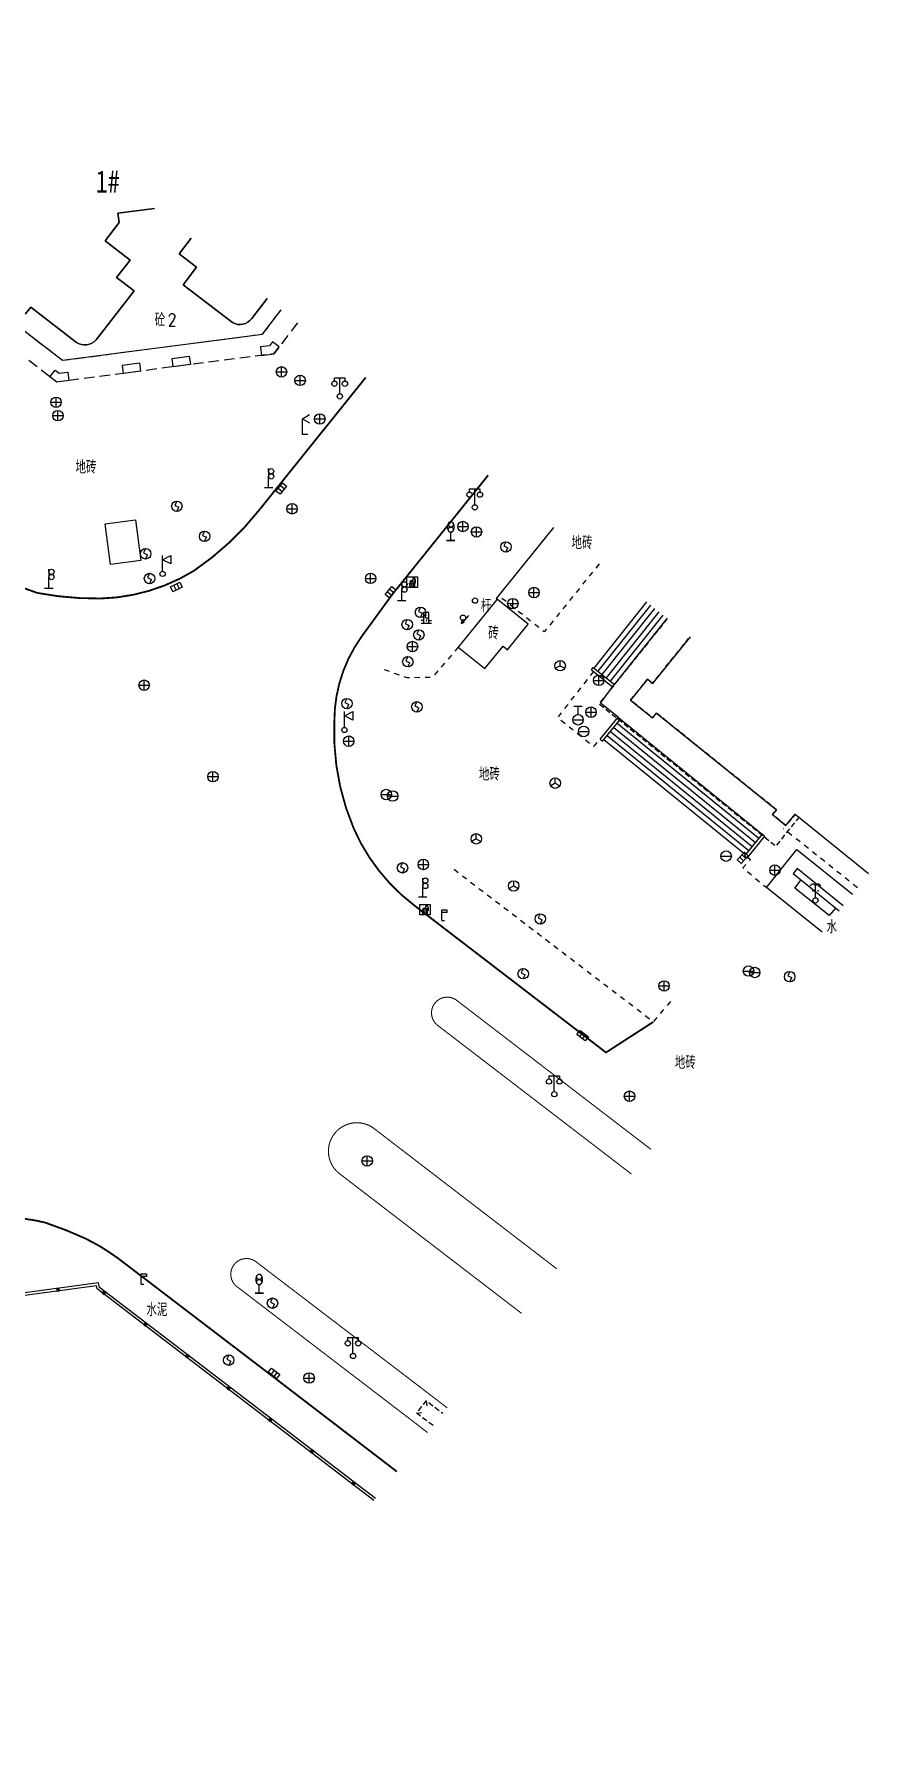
# Model space of a CAD drawing. Extents: x 5235 to 6165, y 11896 to 12757.
# Drawn here: x 6085.6 to 6165.3, y 12017.3 to 12181.5 of the extents above; entities that cross this region are included whole.
import ezdxf
from ezdxf.enums import TextEntityAlignment as Align

# ---------------------------------------------------------------- set-up
doc = ezdxf.new("R2010")
doc.units = 0
doc.header["$LTSCALE"] = 0.5
doc.header["$PDSIZE"] = 0.2
for name, pattern in [('X32', [1.5, 1, -0.5]), ('X5', [3, 2, -1]), ('X6', [2, 1, -1])]:
    doc.linetypes.add(name, pattern=pattern)
doc.layers.get('0').update_dxf_attribs({"linetype": 'CONTINUOUS'})
for name, color, linetype in [('COMPONENT', 4, 'CONTINUOUS'), ('DLDW', 11, 'CONTINUOUS'), ('DLSS', 4, 'CONTINUOUS'), ('DMTZ', 3, 'CONTINUOUS'), ('GXYZ', 2, 'CONTINUOUS'), ('JMD', 6, 'CONTINUOUS'), ('ZJ', 7, 'CONTINUOUS')]:
    doc.layers.add(name, color=color, linetype=linetype)
doc.styles.add('DIMST', font='', dxfattribs={"width": 0.8})
doc.styles.add('HZ', font='rs.shx', dxfattribs={"width": 0.8, "bigfont": 'hztxt.shx'})
doc.styles.get('DIMST').set_extended_font_data('SimSun')
doc.linetypes.add('10421', pattern='A,2,[150,AAA.SHX,S=1,R=0,X=0,Y=1],1e-11', length=2)
doc.linetypes.add('10422', pattern='A,2,[150,AAA.SHX,S=1,R=0,X=0,Y=1],2,[177,AAA.SHX,S=1,R=0,X=0,Y=0.8],1e-09', length=4)
doc.linetypes.add('444', pattern='A,4.5,[145,AAA.SHX,S=1,R=0,X=0,Y=1],4.5,-0.5,[146,AAA.SHX,S=1,R=0,X=0,Y=0],-0.5', length=10)

# ---------------------------------------------------------------- blocks, each defined once
blk = doc.blocks.new('gc041')
for p, q in [((-1, 0.5), (1, 0.5)), ((-1, -0.5), (-1, 0.5)), ((-0.33, 0.5), (-0.33, -0.5)), ((0.33, 0.5), (0.33, -0.5)), ((1, 0.5), (1, -0.5)), ((1, -0.5), (-1, -0.5))]:
    blk.add_line(p, q)
blk = doc.blocks.new('GC097')
for p, q in [((-1, 2.92), (-1, 3.52)), ((-1, 3.52), (1, 3.52)), ((0, 0.52), (0, 3.52)), ((1, 3.52), (1, 2.92))]:
    blk.add_line(p, q)
for centre in [(-1, 2.42), (0.01, 0), (1, 2.42)]:
    blk.add_circle(centre, 0.5)
blk = doc.blocks.new('gcbj0213')
for p, q in [((0, 0), (0, 2)), ((0, 2), (1, 2)), ((1, 1.5), (0, 1.5)), ((0, 0), (0.5, 0)), ((1, 2), (1, 1.5))]:
    blk.add_line(p, q)
blk = doc.blocks.new('gc299')
for points in [[(0, 3.1), (0, 3.6)], [(-0.8, 0), (0, 0), (0.8, 0)], [(0, 3.1), (0, 2.1)], [(0, 1.6), (0, 2.1)], [(0, 0), (0, 1.6)]]:
    blk.add_lwpolyline(points)
for centre in [(0.5, 3.1), (0.5, 2.1)]:
    blk.add_circle(centre, 0.5)
blk = doc.blocks.new('gcbj0305')
for points in [[(-1.01, 1.01), (1.01, 1.01), (1.01, -1.01), (-1.01, -1.01)], [(-0.47, 0.01), (-0.39, -0.06), (-0.31, 0.01), (-0.39, 0.09)], [(0.13, 0.3), (0.13, -0.79), (0.15, -0.85), (0.24, -0.85), (0.28, -0.8), (0.28, -0.15), (0.33, -0.15), (0.33, -0.8), (0.36, -0.85), (0.44, -0.85), (0.49, -0.8), (0.49, 0.3), (0.52, 0.3), (0.52, -0.11), (0.55, -0.14), (0.6, -0.14), (0.64, -0.09), (0.64, 0.43), (0.53, 0.54), (0.14, 0.54), (0.03, 0.45), (-0.06, 0.26), (-0.33, 0.26), (-0.36, 0.24), (-0.36, 0.18), (-0.34, 0.15), (-0.01, 0.14), (0.11, 0.31)], [(-0.4, -0.13), (-0.31, -0.2), (-0.25, -0.13), (-0.33, -0.06)], [(-0.4, -0.25), (-0.3, -0.25), (-0.3, -0.35), (-0.4, -0.35)]]:
    blk.add_lwpolyline(points, close=True)
blk.add_lwpolyline([(-0.6, -0.18), (-0.47, -0.82), (-0.21, -0.82), (-0.09, -0.16)])
blk.add_circle((0.3, 0.72), 0.128)
blk = doc.blocks.new('gc043')
for p, q in [((-1, 0), (1, 0)), ((0, -1), (0, 1))]:
    blk.add_line(p, q)
blk.add_circle((0, 0), 1)
blk = doc.blocks.new('gc050')
for p, q in [((0, 1), (-0.38, 0.18)), ((-0.38, 0.18), (0.38, -0.18)), ((0, -1), (0.38, -0.18))]:
    blk.add_line(p, q)
blk.add_circle((0, 0), 1)
blk = doc.blocks.new('gc048')
for q in [(-0.87, -0.5), (0, 1), (0.87, -0.5)]:
    blk.add_line((0, 0), q)
blk.add_circle((0, 0), 1)
blk = doc.blocks.new('GC042')
blk.add_line((-1, 0), (1, 0))
blk.add_circle((0, 0), 1)
blk = doc.blocks.new('gc019')
for p, q in [((0, 0.5), (0, 3.5)), ((0, 2.7), (1.6, 3.5)), ((1.6, 3.5), (1.6, 1.9)), ((1.6, 1.9), (0, 2.7))]:
    blk.add_line(p, q)
blk.add_circle((0, 0), 0.5)
blk = doc.blocks.new('GC133')
for p, q in [((-0.81, 2.59), (0.79, 2.59)), ((-0.01, 0.99), (-0.01, 2.59)), ((-1.01, -0.01), (0.99, -0.01))]:
    blk.add_line(p, q)
blk.add_circle((-0.01, -0.01), 1)
blk = doc.blocks.new('gc170')
at = {"linetype": 'Continuous'}
blk.add_circle((0, 0), 0.5, dxfattribs=at)
blk = doc.blocks.new('gc232')
for p, q in [((0.5, 1), (0.5, -1)), ((0.5, -1), (0.2, -0.48)), ((0.5, -1), (0.8, -0.48))]:
    blk.add_line(p, q)
blk.add_circle((0, 0), 0.5)
blk = doc.blocks.new('gc298')
at = {"flags": 128}
blk.add_lwpolyline([(0, 3.6), (-0.12, 3.58), (-0.23, 3.53), (-0.34, 3.45), (-0.44, 3.34), (-0.52, 3.2), (-0.58, 3.05), (-0.63, 2.87), (-0.65, 2.69), (-0.65, 2.51), (-0.63, 2.33), (-0.58, 2.15), (-0.52, 2), (-0.44, 1.86), (-0.34, 1.75), (-0.23, 1.67), (-0.12, 1.62), (0, 1.6), (0.12, 1.62), (0.23, 1.67), (0.34, 1.75), (0.44, 1.86), (0.52, 2), (0.58, 2.15), (0.63, 2.33), (0.65, 2.51), (0.65, 2.69), (0.63, 2.87), (0.58, 3.05), (0.52, 3.2), (0.44, 3.34), (0.34, 3.45), (0.23, 3.53), (0.12, 3.58)], close=True, dxfattribs=at)
for points in [[(-0.8, 0), (0.8, 0), (-0.8, 0)], [(0, 0), (0, 1.6)]]:
    blk.add_lwpolyline(points)
for centre in [(0, 3.1), (0, 2.1)]:
    blk.add_circle(centre, 0.5)
blk = doc.blocks.new('A$C28A84825')
at = {"linetype": 'Continuous', "const_width": 0.2, "flags": 128}
blk.add_lwpolyline([(0.33, 1.43), (0.13, 0.73), (0.53, 0.73), (0.33, 0.03)], dxfattribs=at)
blk = doc.blocks.new('gc314')
for p, q in [((-0.5, 0.5), (-1, 0.5)), ((-1, 0), (1, 0)), ((0.5, 0), (0.5, 0.5)), ((0.5, 0.5), (1, 0.5))]:
    blk.add_line(p, q)
blk.add_lwpolyline([(-0.5, 0), (0.5, 0), (0.5, 2), (-0.5, 2)], close=True)
blk.add_blockref('A$C28A84825', (-0.33, 0.27))
blk = doc.blocks.new('gc020')
at = {"linetype": 'Continuous'}
blk.add_line((0, 0.5), (0, 3.3), dxfattribs=at)
blk.add_circle((0, 0), 0.5)
for centre in [(-0.5, 2.53), (0.5, 2.53)]:
    blk.add_arc(centre, 0.567, 28.0725, 151.9275, dxfattribs=at)
for p in [(-0.5, 1.8), (0.5, 1.8)]:
    blk.add_point(p, dxfattribs=at)
blk = doc.blocks.new('gc002')
at = {"linetype": 'Continuous'}
blk.add_hatch(color=256, dxfattribs=at).paths.add_polyline_path([(0.5, 0.5), (-0.5, 0.5), (-0.5, -0.5), (0.5, -0.5)])
blk.add_lwpolyline([(-0.5, -0.5), (0.5, -0.5), (0.5, 0.5), (-0.5, 0.5), (-0.5, -0.5)])
blk = doc.blocks.new('GC052')
for p, q in [((0, 3), (1.38, 3.81)), ((0, 0), (0, 3)), ((0, 3), (1.38, 2.19)), ((1, 0), (0, 0))]:
    blk.add_line(p, q)

msp = doc.modelspace()

# ---------------------------------------------------------------- linework, layer by layer
at = {"layer": 'DLDW', "linetype": 'Continuous', "elevation": 521.05, "flags": 128}
msp.add_lwpolyline([(6160.85, 12095.68), (6155.51, 12099.97), (6158.42, 12103.6), (6163.73, 12099.33)], dxfattribs=at)
at = {"layer": 'DLSS', "linetype": 'Continuous'}
for p, q in [((6123.02, 12050.93), (6123.08, 12050.44)), ((6122.11, 12049.74), (6122.6, 12049.8))]:
    msp.add_line(p, q, dxfattribs=at)
at = {"layer": 'DLSS', "linetype": 'Continuous', "elevation": 520.04, "flags": 128}
msp.add_lwpolyline([(6117.24, 12148.69, 0.175, 0.175, 0), (6107.1, 12136.07, 0.175, 0.175, -0.07696), (6100.81, 12130.21, 0.175, 0.175, -0.131542), (6091.93, 12127.57, 0.175, 0.175, -0.05032), (6085.87, 12128.1, 0.175, 0.175, 0), (6084, 12128.77, 0.175, 0.175, 0), (6082.37, 12129.47, 0.175, 0.175, 0), (6080.26, 12130.54, 0.175, 0.175, 0), (6078.45, 12131.63, 0.175, 0.175, 0), (6078.45, 12131.63, 0.175, 0.175, 0), (6074.63, 12134.53, 0.175, 0.175, 0), (5820.85, 12329.3, 0.175, 0.175, -0.051561), (5814.85, 12334.52, 0.175, 0.175, -0.06995), (5810.26, 12341.49, 0.175, 0.175, -0.072285), (5807.17, 12352.07, 0.175, 0.175, 0), (5805.87, 12363.12, 0.175, 0.175, -0.087628), (5806.41, 12371.31, 0.175, 0.175, -0.102632), (5810.13, 12380.75, 0.175, 0.175, 0), (5812.58, 12384.26, 0.175, 0.175, 0), (5821.4, 12395.83, 0.175, 0.175, 0), (5828.13, 12404.52, 0.175, 0.175, 0), (5829.03, 12404.23, 0.175, 0.175, 0), (5830.57, 12403.6, 0, 0, 0)], format="xyseb", dxfattribs=at)
for points, const_width in [([(6128.93, 12139.34), (6119.79, 12127.98), (6116.84, 12123.93, 0.158091), (6114.24, 12115.81, 0.112261), (6116.09, 12105.6, 0.128682), (6121.89, 12098.24), (6140.19, 12084.2), (6144.71, 12087.12)], 0.175), ([(6144.49, 12074.94), (6125.85, 12089.24, 0.950836), (6124.08, 12086.81), (6142.63, 12072.58)], 0.1)]:
    msp.add_lwpolyline(points, format="xyb", dxfattribs=dict(at, const_width=const_width))
at = {"layer": 'DLSS', "linetype": 'X6', "flags": 128}
for points, elevation in [([(6139.53, 12130.87), (6134.29, 12124.38), (6129.91, 12127.85)], -4.24), ([(6126.07, 12122.93), (6123.61, 12120.04), (6121.18, 12119.98), (6118.85, 12120.82)], 520.04), ([(6138.99, 12120.61), (6135.56, 12116.2), (6139.03, 12113.44), (6139.62, 12114.12)], 520.04), ([(6164.21, 12099.94), (6157.15, 12105.58)], 521.35), ([(6146.34, 12089.07), (6144.71, 12087.12), (6125.34, 12101.92)], 520.04), ([(6153.72, 12102.87), (6153.72, 12102.87), (6153.72, 12102.87), (6153.99, 12102.64), (6153.27, 12101.84), (6155.47, 12100.01), (6155.51, 12099.97)], 521.51)]:
    msp.add_lwpolyline(points, dxfattribs=dict(at, elevation=elevation))
at = {"layer": 'DLSS', "linetype": 'Continuous', "const_width": 0.1, "flags": 128}
for points in [[(6135.49, 12063.53), (6117.96, 12076.99, 0.956116), (6114.63, 12072.7), (6132.13, 12059.27)], [(6123.15, 12047.88), (6121.65, 12049.04), (6105.01, 12061.77, -1.04758), (6106.79, 12064.18)]]:
    msp.add_lwpolyline(points, format="xyb", dxfattribs=at)
at = {"layer": 'DLSS', "linetype": 'Continuous', "flags": 128}
for points, const_width in [([(6084.46, 12068.34), (6085.64, 12068.16), (6086.61, 12067.95), (6088.66, 12067.2), (6090.43, 12066.44), (6091.21, 12066.03), (6091.95, 12065.62), (6092.89, 12065.01), (6093.57, 12064.54), (6108.29, 12053.3), (6120.21, 12044.16)], 0.175), ([(6106.79, 12064.18), (6123.47, 12051.44), (6125.02, 12050.25)], 0.1)]:
    msp.add_lwpolyline(points, dxfattribs=dict(at, const_width=const_width))
at = {"layer": 'DLSS', "linetype": 'X32', "flags": 128}
msp.add_lwpolyline([(6123.67, 12048.55), (6122.11, 12049.74), (6123.02, 12050.93), (6124.6, 12049.73)], dxfattribs=at)
at = {"layer": 'DMTZ', "linetype": '10422', "flags": 128}
msp.add_lwpolyline([(6092.84, 12130.83), (6092.33, 12134.7), (6095.24, 12135.08), (6095.75, 12131.21)], close=True, dxfattribs=at)
for points in [[(6141.34, 12116.23), (6139.67, 12117.57), (6140.82, 12119.13)], [(6162.14, 12098.02), (6161.5, 12097.28), (6158.24, 12099.91), (6158.83, 12100.7)]]:
    msp.add_lwpolyline(points, dxfattribs=at)
at = {"layer": 'JMD', "linetype": 'Continuous'}
for p, q in [((6139.06, 12120.93), (6144.08, 12127.24)), ((6139.45, 12120.62), (6144.48, 12126.92)), ((6139.84, 12120.3), (6144.87, 12126.61)), ((6140.23, 12119.99), (6145.27, 12126.29)), ((6140.62, 12119.68), (6145.66, 12125.98)), ((6141.01, 12119.36), (6146.05, 12125.66)), ((6138.79, 12120.76, 520.04), (6138.97, 12120.99, 520.04)), ((6140.82, 12119.13, 520.04), (6141.01, 12119.36, 520.04)), ((6140.63, 12114.87, 520.04), (6154.16, 12103.89, 520.04)), ((6140.94, 12115.26, 520.04), (6154.48, 12104.27, 520.04)), ((6141.26, 12115.65, 520.04), (6154.79, 12104.66, 520.04)), ((6141.34, 12116.23, 520.04), (6141.57, 12116.04, 520.04)), ((6141.57, 12116.04, 520.04), (6155.11, 12105.05, 520.04)), ((6139.62, 12114.12, 520.04), (6139.86, 12113.93, 520.04)), ((6140, 12114.1, 520.04), (6153.53, 12103.11, 520.04)), ((6140.31, 12114.49, 520.04), (6153.85, 12103.5, 520.04)), ((6155.34, 12104.86, 520.04), (6155.11, 12105.05, 520.04)), ((6153.63, 12102.75, 520.04), (6153.39, 12102.94, 520.04))]:
    msp.add_line(p, q, dxfattribs=at)
at = {"layer": 'JMD', "linetype": 'Continuous', "elevation": 520.04, "flags": 128}
for points in [[(6081.97, 12176.88), (6081.23, 12175.93), (6082.93, 12174.63), (6081.64, 12172.95), (6084.21, 12170.98), (6082.71, 12169.02), (6080.16, 12170.98), (6078.89, 12169.32), (6077.2, 12170.62), (6072.81, 12164.93), (6078.34, 12160.7), (6077.84, 12160.05), (6084.74, 12154.76), (6085.23, 12155.39), (6089.61, 12152.03, 0.354093), (6091.49, 12152.27), (6095.1, 12156.96), (6093.44, 12158.24), (6094.72, 12159.9), (6092.35, 12161.73), (6093.69, 12163.48), (6093.55, 12164.38), (6097.05, 12164.82)], [(6100.56, 12162.01), (6099.4, 12160.5), (6101.07, 12159.22), (6099.8, 12157.55), (6104.5, 12153.95, 0.395367), (6106.35, 12154.32), (6107.81, 12156.22)]]:
    msp.add_lwpolyline(points, format="xyb", dxfattribs=at)
at = {"layer": 'JMD', "linetype": 'Continuous', "flags": 128}
for points in [[(6097.05, 12164.82), (6093.55, 12164.38), (6093.69, 12163.48), (6092.35, 12161.73), (6094.72, 12159.9), (6093.44, 12158.24), (6095.1, 12156.96), (6091.49, 12152.27, -0.354093), (6089.61, 12152.03), (6085.23, 12155.39), (6084.74, 12154.76), (6077.84, 12160.05), (6078.34, 12160.7), (6072.81, 12164.93), (6071.46, 12163.23), (6088.28, 12150.33), (6107.39, 12152.83), (6109.17, 12155.14)], [(6107.81, 12156.22), (6106.35, 12154.32, -0.395307), (6104.5, 12153.95), (6099.8, 12157.55), (6101.07, 12159.22), (6099.4, 12160.5), (6100.56, 12162.01)]]:
    msp.add_lwpolyline(points, format="xyb", dxfattribs=at)
at = {"layer": 'JMD', "linetype": 'X5', "flags": 128}
msp.add_lwpolyline([(6110.72, 12153.9), (6108.47, 12150.96), (6087.72, 12148.25), (6071.62, 12160.6), (6071.89, 12160.95), (6074.1, 12159.25), (6075.05, 12160.48), (6088.28, 12150.33), (6107.39, 12152.83), (6109.17, 12155.14)], dxfattribs=at)
at = {"layer": 'JMD', "linetype": 'Continuous', "flags": 128}
for points in [[(6108.04, 12151.71), (6107.19, 12151.6), (6107.29, 12150.8), (6108.47, 12150.96), (6108.96, 12151.6), (6108.33, 12152.09), (6108.04, 12151.71)], [(6087.94, 12149.09), (6088.78, 12149.2), (6088.88, 12148.4), (6087.72, 12148.25), (6087.07, 12148.75), (6087.56, 12149.38), (6087.94, 12149.09)]]:
    msp.add_lwpolyline(points, close=True, dxfattribs=at)
at = {"layer": 'JMD', "linetype": 'Continuous', "elevation": 520.04, "flags": 128}
for points in [[(6095.62, 12150.09), (6095.72, 12149.3), (6094.09, 12149.08), (6093.99, 12149.87)], [(6100.38, 12150.71), (6100.48, 12149.92), (6098.85, 12149.7), (6098.75, 12150.5)], [(6129.78, 12127.52), (6126.07, 12122.93), (6128.62, 12120.87), (6130.36, 12123.02), (6130.78, 12122.67), (6132.75, 12125.11)]]:
    msp.add_lwpolyline(points, close=True, dxfattribs=at)
at = {"layer": 'JMD', "linetype": '444', "elevation": 520.04, "flags": 128}
msp.add_lwpolyline([(6135.16, 12134.36), (6129.7, 12127.58), (6129.78, 12127.52)], dxfattribs=at)
at = {"layer": 'JMD', "linetype": 'X32', "elevation": 520.18, "flags": 128}
msp.add_lwpolyline([(6146.05, 12125.66), (6139.53, 12117.52), (6156.43, 12103.91), (6158.64, 12106.65), (6158.26, 12106.96), (6157.38, 12105.87), (6156.09, 12106.92), (6156.47, 12107.39), (6145, 12116.63), (6144.63, 12116.17), (6142.54, 12117.85), (6144.15, 12119.85), (6144.63, 12119.46), (6148.23, 12123.92)], dxfattribs=at)
at = {"layer": 'JMD', "linetype": 'Continuous', "elevation": 520.04, "flags": 128}
for points in [[(6148.23, 12123.92), (6144.63, 12119.46), (6144.15, 12119.85), (6142.54, 12117.85), (6144.63, 12116.17), (6145, 12116.63), (6156.47, 12107.39), (6156.09, 12106.92), (6157.38, 12105.87), (6158.26, 12106.96), (6165.28, 12101.29)], [(6138.79, 12120.76), (6140.82, 12119.13)], [(6138.97, 12120.99), (6141.01, 12119.36)], [(6139.62, 12114.12), (6141.34, 12116.23)], [(6139.86, 12113.93), (6141.57, 12116.04)], [(6155.11, 12105.05), (6153.39, 12102.94)], [(6155.34, 12104.86), (6153.63, 12102.75)], [(6162.85, 12098.21), (6158.45, 12101.77), (6158.08, 12101.31), (6162.48, 12097.74)]]:
    msp.add_lwpolyline(points, dxfattribs=at)
at = {"layer": 'JMD', "color": 7, "linetype": 'Continuous', "flags": 128}
msp.add_lwpolyline([(6118.18, 12041.59), (6091.79, 12061.75), (6091.7, 12062.2), (6071.71, 12059.5), (6071.42, 12058.94), (6037.81, 12017.46)], dxfattribs=at)
at = {"layer": 'JMD', "linetype": 'Continuous', "flags": 128}
msp.add_lwpolyline([(6118.02, 12041.39), (6091.57, 12061.61), (6091.5, 12061.92), (6071.88, 12059.27), (6071.63, 12058.8), (6038.01, 12017.31)], dxfattribs=at)

# ---------------------------------------------------------------- block references
at = {"layer": 'COMPONENT', "linetype": 'Continuous', "xscale": 0.5, "yscale": 0.5}
for name, p in [('gcbj0305', (6121.68, 12129.14, 520.04)), ('gcbj0305', (6122.9, 12097.84, 520.04)), ('gcbj0213', (6124.5, 12096.82, 520.04)), ('gcbj0213', (6095.78, 12062.05))]:
    msp.add_blockref(name, p, dxfattribs=at)
at = {"layer": 'DLDW', "linetype": 'Continuous', "xscale": 0.5, "yscale": 0.5}
for name, p in [('GC097', (6114.75, 12146.88, 520.04)), ('GC097', (6127.65, 12136.28, 520.04)), ('gc019', (6097.83, 12129.92, 520.04)), ('gc019', (6115.2, 12115.01, 520.04)), ('gc020', (6160.2, 12098.73, 521.05)), ('GC097', (6135.25, 12080.21, 520.04)), ('GC097', (6116.02, 12055.2))]:
    msp.add_blockref(name, p, dxfattribs=at)
at = {"layer": 'DLSS', "linetype": 'Continuous', "xscale": 0.5, "yscale": 0.5}
for name, p in [('GC052', (6111.19, 12143.25, 520.04)), ('gc299', (6107.95, 12138.18, 520.04)), ('gc298', (6125.36, 12133.1, 520.04)), ('gc299', (6086.96, 12128.57, 520.04)), ('gc299', (6120.68, 12127.37, 520.04)), ('gc299', (6122.68, 12099.06, 520.04)), ('gc298', (6107.06, 12061.21))]:
    msp.add_blockref(name, p, dxfattribs=at)
at = {"layer": 'GXYZ', "linetype": 'Continuous', "xscale": 0.5, "yscale": 0.5}
for name, p in [('gc043', (6109.19, 12149.22, 520.04)), ('gc043', (6110.97, 12148.41, 520.04)), ('gc043', (6087.65, 12146.32)), ('gc043', (6087.83, 12145.04)), ('gc043', (6112.85, 12144.72, 520.04)), ('gc050', (6099.19, 12136.38)), ('gc043', (6110.2, 12136.14, 520.04)), ('gc043', (6126.52, 12134.45, 520.04)), ('gc043', (6127.82, 12133.93, 520.04)), ('gc050', (6101.84, 12133.51, 520.04)), ('gc050', (6130.63, 12132.5, 520.04)), ('gc050', (6096.21, 12131.84, 520.04)), ('gc050', (6096.58, 12129.48, 520.04)), ('gc043', (6117.7, 12129.49, 520.04)), ('gc043', (6133.31, 12128.14, 520.04)), ('gc050', (6122.47, 12126.25, 520.04)), ('gc314', (6123.02, 12125.22, 520.04)), ('gc170', (6127.68, 12127.37, 520.04)), ('gc043', (6131.29, 12127.08, 520.04)), ('gc050', (6121.2, 12125.08, 520.04)), ('gc050', (6122.31, 12124.09, 520.04)), ('gc043', (6121.7, 12122.98, 520.04)), ('gc048', (6135.81, 12121.15, 520.04)), ('gc043', (6096.07, 12119.29, 520.04)), ('gc043', (6139.5, 12119.75, 520.48)), ('gc050', (6115.44, 12117.53, 520.04)), ('gc050', (6122.12, 12117.22, 520.04)), ('GC133', (6137.53, 12115.99, 520.04)), ('gc043', (6138.76, 12116.71, 520.36)), ('GC042', (6138.06, 12114.87, 520.04)), ('gc043', (6115.61, 12113.94, 520.04)), ('gc043', (6102.64, 12110.55, 520.04)), ('gc048', (6135.34, 12109.93, 520.04)), ('GC042', (6119.2, 12108.84, 520.04)), ('gc048', (6127.8, 12104.61, 520.04)), ('GC042', (6151.67, 12102.96, 520.04)), ('gc050', (6120.75, 12101.84, 520.04)), ('gc043', (6122.74, 12102.16, 520.04)), ('gc043', (6156.33, 12101.62, 520.04)), ('gc048', (6131.37, 12100.11, 520.04)), ('gc050', (6133.91, 12096.96, 520.04)), ('gc050', (6132.28, 12091.72, 520.04)), ('GC042', (6153.81, 12091.98, 520.04)), ('gc050', (6157.74, 12091.44, 520.04)), ('gc043', (6145.74, 12090.56, 520.04)), ('gc043', (6142.44, 12080.02, 520.04)), ('gc043', (6117.38, 12073.84)), ('gc043', (6117.38, 12073.84)), ('gc050', (6108.33, 12060.25)), ('gc050', (6104.15, 12054.81)), ('gc043', (6111.83, 12053.1))]:
    msp.add_blockref(name, p, dxfattribs=at)
at = {"layer": 'GXYZ', "linetype": 'Continuous'}
for name, p, xscale, yscale, zscale, rotation in [('gc041', (6109.17, 12138.07, 520.04), 0.5, 0.5, 0.5, 51.05717663089831), ('gc041', (6099.15, 12128.67, 520.04), 0.5, 0.5, 0.5, 26.44094097088181), ('gc041', (6119.61, 12128.18, 520.04), 0.5, 0.5, 0.5, 51.05717663089831), ('gc232', (6126.53, 12125.74, 520.04), 0.5, 0.5, 0.5, 319.8913527322456), ('gc041', (6153.26, 12102.8, 520.15), 0.4999999999999999, 0.4999999999999999, 0.4999999999999999, 226.4213513504161), ('gc041', (6137.96, 12085.8, 520.04), 0.5, 0.5, 0.5, 142.5634090471331), ('gc041', (6108.48, 12053.55), 0.5, 0.5, 0.5, 322.5301795354047)]:
    msp.add_blockref(name, p, dxfattribs=dict(at, xscale=xscale, yscale=yscale, zscale=zscale, rotation=rotation))
at = {"layer": 'GXYZ', "linetype": 'Continuous', "xscale": 0.5, "yscale": 0.5, "zscale": 0.5}
for name, p in [('gc050', (6121.26, 12121.53, 1043.83)), ('GC042', (6119.81, 12108.7, 1043.81)), ('GC042', (6154.4, 12091.84, 1044.35))]:
    msp.add_blockref(name, p, dxfattribs=at)
at = {"layer": 'JMD', "linetype": 'Continuous', "xscale": 0.25, "yscale": 0.25}
for p, rotation in [((6087.85, 12061.55), 187.6715933485926), ((6092.23, 12061.26), 142.6049176471458), ((6096.2, 12058.22), 142.6049176471458), ((6100.18, 12055.19), 142.6049176471458), ((6104.15, 12052.15), 142.6049176471458), ((6108.12, 12049.11), 142.6049176471458), ((6112.09, 12046.08), 142.6049176471458), ((6116.07, 12043.04), 142.6049176471458)]:
    msp.add_blockref('gc002', p, dxfattribs=dict(at, rotation=rotation))

# ---------------------------------------------------------------- texts
at = {"layer": 'DLDW', "linetype": '10421', "style": 'HZ', "width": 0.8}
msp.add_text('水', height=1.25, dxfattribs=at).set_placement((6161.76, 12096.26, -4.24), align=Align.MIDDLE)
at = {"layer": 'DMTZ', "linetype": 'Continuous', "style": 'HZ', "width": 0.8}
for s, p in [('地砖', (6090.51, 12140.18)), ('地砖', (6137.9, 12132.96, 520.04)), ('地砖', (6129.05, 12110.85, 520.04)), ('地砖', (6147.77, 12083.31)), ('水泥', (6097.29, 12059.69))]:
    msp.add_text(s, height=1.25, dxfattribs=at).set_placement(p, align=Align.MIDDLE)
at = {"layer": 'GXYZ', "linetype": 'Continuous', "style": 'HZ', "width": 0.8}
msp.add_text('杆', height=1.25, dxfattribs=at).set_placement((6128.73, 12126.94, 520.04), align=Align.MIDDLE)
at = {"layer": 'JMD', "linetype": 'Continuous', "style": 'HZ', "width": 0.8}
for s, p in [('砼', (6098.08, 12154.2, 520.04)), ('砖', (6129.94, 12124.26, 520.04))]:
    msp.add_text(s, height=1.25, dxfattribs=at).set_placement(p, align=Align.MIDDLE_RIGHT)
msp.add_text('2', height=1.2, dxfattribs=at).set_placement((6098.33, 12154.2, 520.04), align=Align.MIDDLE_LEFT)
at = {"layer": 'ZJ', "linetype": 'Continuous', "style": 'DIMST', "width": 0.8}
msp.add_text('1#', height=2.127, dxfattribs=at).set_placement((6091.43, 12166.34))

doc.saveas('drawing.dxf')
